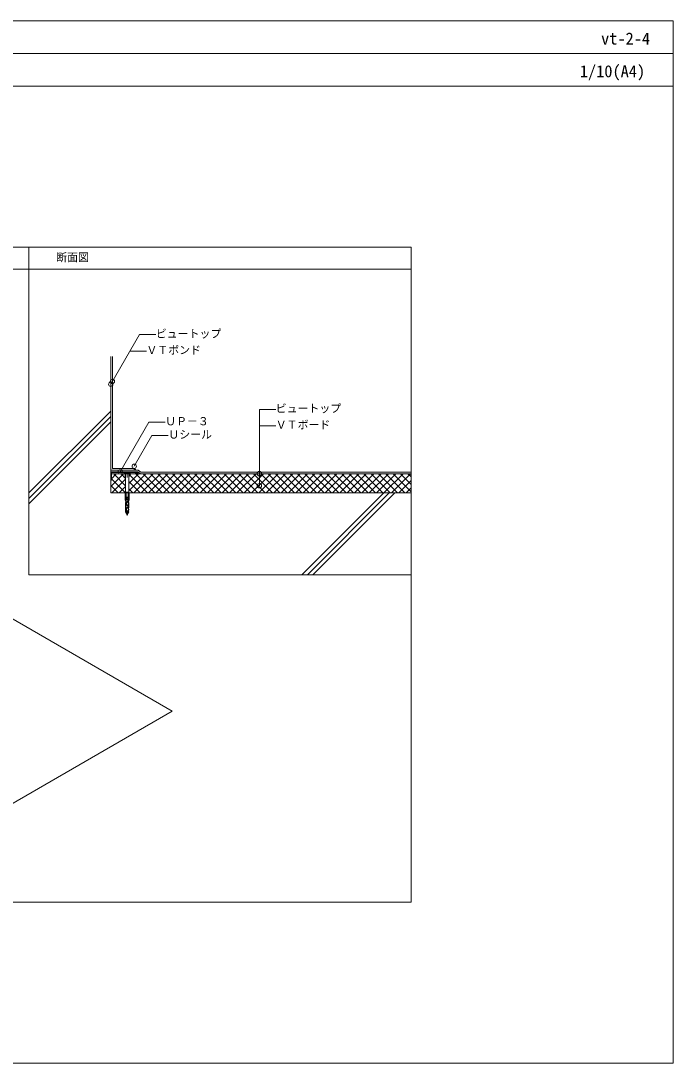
# Model space of a CAD drawing. Units: millimetres, scale not verified. Extents: x -1380 to 1380, y -955 to 955.
# Drawn here: x 185 to 1380, y -955 to 955 of the extents above; entities that cross this region are included whole.
import ezdxf
from ezdxf.enums import TextEntityAlignment as Align

# ---------------------------------------------------------------- set-up
doc = ezdxf.new("R2010")
doc.units = ezdxf.units.MM
doc.header["$LTSCALE"] = 3
for name, color, linetype, lineweight in [('0-0_0', 7, 'Continuous', 9), ('0-1_WAKU', 7, 'Continuous', 18), ('0-2_KUTAI', 3, 'Continuous', 18), ('0-3_BOUSUI', 1, 'Continuous', 18), ('0-4_MOJI', 7, 'Continuous', 18), ('0-5_HATCH', 9, 'Continuous', 18), ('0-7_KANAMONO_SCREW', 4, 'Continuous', 18), ('0-8_KANAMONO', 4, 'Continuous', 18)]:
    doc.layers.add(name, color=color, linetype=linetype, lineweight=lineweight)
doc.styles.add('ＭＳ ゴシック', font='')
doc.styles.get('ＭＳ ゴシック').set_extended_font_data('MS Gothic')

msp = doc.modelspace()

# ---------------------------------------------------------------- linework, layer by layer
at = {"layer": '0-0_0', "lineweight": 18}
for p, q in [((-1379.895, 895.073), (1380.105, 895.073)), ((-899.895, 500.073), (900.105, 500.073))]:
    msp.add_line(p, q, dxfattribs=at)
at = {"layer": '0-0_0'}
for p in [(-57.074, -9.927), (-57.074, -609.927)]:
    msp.add_line(p, (462.541, -309.927), dxfattribs=at)
at = {"layer": '0-0_0', "lineweight": 18}
msp.add_lwpolyline([(-899.895, -659.927), (900.105, -659.927), (900.105, 540.073), (-899.895, 540.073)], close=True, dxfattribs=at)
at = {"layer": '0-1_WAKU'}
for points in [[(1380.105, 835.073), (-1379.895, 835.073), (-1379.895, 955.073), (1380.105, 955.073)], [(-1379.895, -954.927), (1380.105, -954.927), (1380.105, 955.073), (-1379.895, 955.073)], [(200.105, 540.073), (900.105, 540.073), (900.105, -59.927), (200.105, -59.927)]]:
    msp.add_lwpolyline(points, close=True, dxfattribs=at)
at = {"layer": '0-2_KUTAI'}
msp.add_lwpolyline([(900.105, 90.073), (350.105, 90.073), (350.105, 340.073)], dxfattribs=at)
at = {"layer": '0-3_BOUSUI'}
for p, q in [((393.105, 134.573), (393.105, 131.573)), ((900.105, 125.073), (351.205, 125.073)), ((393.105, 131.573), (396.105, 131.573))]:
    msp.add_line(p, q, dxfattribs=at)
for points in [[(350.105, 340.073), (350.105, 131.573), (393.105, 131.573)], [(353.105, 340.073), (353.105, 134.573), (393.105, 134.573)], [(900.105, 128.073), (405.301, 128.073), (400.301, 131.573), (350.105, 131.573)], [(900.105, 125.073), (404.355, 125.073), (399.355, 128.573), (350.105, 128.573)]]:
    msp.add_lwpolyline(points, dxfattribs=at)
msp.add_arc((393.105, 131.573), 3, 0, 90, dxfattribs=at)
at = {"layer": '0-4_MOJI'}
for p, q in [((385.285, 350.055), (415.285, 350.055)), ((622.19, 103.073), (622.19, 243.073)), ((622.19, 243.073), (652.19, 243.073)), ((622.19, 213.073), (652.19, 213.073)), ((392.984, 138.937), (425.484, 195.228)), ((425.484, 195.228), (455.484, 195.228))]:
    msp.add_line(p, q, dxfattribs=at)
for points in [[(350.105, 289.122), (402.605, 380.055), (432.605, 380.055)], [(367.215, 128.573), (419.715, 219.505), (449.715, 219.505)]]:
    msp.add_lwpolyline(points, dxfattribs=at)
for centre in [(350.105, 289.122), (353.105, 294.318), (392.984, 138.937), (367.215, 128.573), (622.19, 125.303), (622.19, 103.073)]:
    msp.add_circle(centre, 4, dxfattribs=at)
at = {"layer": '0-5_HATCH'}
for p, q in [((200.105, 90.073), (350.105, 240.073)), ((200.105, 80.073), (350.105, 230.073)), ((200.105, 70.073), (350.105, 220.073)), ((393.105, 133.762), (393.828, 134.485)), ((393.105, 132.864), (394.48, 134.239)), ((395.438, 131.573), (393.105, 133.906)), ((393.105, 131.966), (395.021, 133.882)), ((396.096, 131.813), (393.346, 134.563)), ((395.658, 133.149), (394.682, 134.125)), ((350.105, 101.554), (373.624, 125.073)), ((351.205, 116.124), (360.154, 125.073)), ((376.945, 90.073), (351.205, 115.813)), ((352.095, 90.073), (377.315, 115.293)), ((377.315, 103.173), (355.416, 125.073)), ((377.315, 116.644), (368.886, 125.073)), ((382.895, 107.403), (400.565, 125.073)), ((382.895, 93.932), (414.036, 125.073)), ((383.495, 121.473), (387.095, 125.073)), ((417.356, 90.073), (383.495, 123.934)), ((392.506, 90.073), (427.506, 125.073)), ((394.54, 131.573), (393.105, 133.008)), ((393.642, 131.573), (393.105, 132.11)), ((393.61, 131.573), (395.464, 133.427)), ((394.508, 131.573), (395.809, 132.873)), ((395.406, 131.573), (396.038, 132.205)), ((430.827, 90.073), (395.827, 125.073)), ((405.976, 90.073), (440.976, 125.073)), ((444.297, 90.073), (409.297, 125.073)), ((419.447, 90.073), (454.447, 125.073)), ((457.767, 90.073), (422.767, 125.073)), ((432.917, 90.073), (467.917, 125.073)), ((471.238, 90.073), (436.238, 125.073)), ((446.388, 90.073), (481.388, 125.073)), ((484.708, 90.073), (449.708, 125.073)), ((459.858, 90.073), (494.858, 125.073)), ((498.179, 90.073), (463.179, 125.073)), ((473.328, 90.073), (508.328, 125.073)), ((511.649, 90.073), (476.649, 125.073)), ((486.799, 90.073), (521.799, 125.073)), ((525.119, 90.073), (490.119, 125.073)), ((500.269, 90.073), (535.269, 125.073)), ((538.59, 90.073), (503.59, 125.073)), ((513.739, 90.073), (548.739, 125.073)), ((552.06, 90.073), (517.06, 125.073)), ((527.21, 90.073), (562.21, 125.073)), ((565.531, 90.073), (530.531, 125.073)), ((540.68, 90.073), (575.68, 125.073)), ((579.001, 90.073), (544.001, 125.073)), ((554.151, 90.073), (589.151, 125.073)), ((592.471, 90.073), (557.471, 125.073)), ((567.621, 90.073), (602.621, 125.073)), ((605.942, 90.073), (570.942, 125.073)), ((581.091, 90.073), (616.091, 125.073)), ((619.412, 90.073), (584.412, 125.073)), ((594.562, 90.073), (629.562, 125.073)), ((632.882, 90.073), (597.882, 125.073)), ((608.032, 90.073), (643.032, 125.073)), ((646.353, 90.073), (611.353, 125.073)), ((621.503, 90.073), (656.503, 125.073)), ((659.823, 90.073), (624.823, 125.073)), ((634.973, 90.073), (669.973, 125.073)), ((673.294, 90.073), (638.294, 125.073)), ((648.443, 90.073), (683.443, 125.073)), ((686.764, 90.073), (651.764, 125.073)), ((661.914, 90.073), (696.914, 125.073)), ((700.234, 90.073), (665.234, 125.073)), ((675.384, 90.073), (710.384, 125.073)), ((713.705, 90.073), (678.705, 125.073)), ((688.854, 90.073), (723.854, 125.073)), ((727.175, 90.073), (692.175, 125.073)), ((702.325, 90.073), (737.325, 125.073)), ((740.646, 90.073), (705.646, 125.073)), ((715.795, 90.073), (750.795, 125.073)), ((754.116, 90.073), (719.116, 125.073)), ((729.266, 90.073), (764.266, 125.073)), ((767.586, 90.073), (732.586, 125.073)), ((742.736, 90.073), (777.736, 125.073)), ((781.057, 90.073), (746.057, 125.073)), ((756.206, 90.073), (791.206, 125.073)), ((794.527, 90.073), (759.527, 125.073)), ((769.677, 90.073), (804.677, 125.073)), ((807.997, 90.073), (772.997, 125.073)), ((783.147, 90.073), (818.147, 125.073)), ((821.468, 90.073), (786.468, 125.073)), ((796.618, 90.073), (831.618, 125.073)), ((834.938, 90.073), (799.938, 125.073)), ((810.088, 90.073), (845.088, 125.073)), ((848.409, 90.073), (813.409, 125.073)), ((823.558, 90.073), (858.558, 125.073)), ((861.879, 90.073), (826.879, 125.073)), ((837.029, 90.073), (872.029, 125.073)), ((875.349, 90.073), (840.349, 125.073)), ((850.499, 90.073), (885.499, 125.073)), ((888.82, 90.073), (853.82, 125.073)), ((863.969, 90.073), (898.969, 125.073)), ((900.105, 92.258), (867.29, 125.073)), ((900.105, 105.728), (880.761, 125.073)), ((900.105, 119.198), (894.231, 125.073)), ((363.475, 90.073), (350.105, 103.442)), ((365.565, 90.073), (377.315, 101.823)), ((403.886, 90.073), (382.895, 111.064)), ((390.416, 90.073), (382.895, 97.593)), ((877.44, 90.073), (900.105, 112.738)), ((890.91, 90.073), (900.105, 99.268)), ((700.105, -59.927), (853.105, 93.073)), ((710.105, -59.927), (860.105, 90.073)), ((720.105, -59.927), (870.105, 90.073))]:
    msp.add_line(p, q, dxfattribs=at)
at = {"layer": '0-7_KANAMONO_SCREW'}
for p, q in [((375.605, 128.738), (384.605, 128.738)), ((375.605, 128.738), (375.605, 127.998)), ((375.605, 127.998), (384.605, 127.998)), ((376.43, 127.173), (375.605, 127.998)), ((377.215, 125.873), (376.43, 126.723)), ((376.43, 126.723), (383.78, 126.723)), ((376.715, 125.373), (377.315, 125.873)), ((376.715, 120.073), (376.715, 125.373)), ((376.715, 120.073), (377.315, 118.173)), ((377.215, 125.873), (382.995, 125.873)), ((377.315, 82.173), (377.315, 125.873)), ((379.855, 118.173), (379.855, 125.873)), ((380.105, 120.073), (380.105, 125.373)), ((382.895, 82.173), (382.895, 125.873)), ((382.895, 125.873), (383.495, 125.373)), ((382.895, 118.173), (383.495, 120.073)), ((382.995, 125.873), (383.78, 126.723)), ((383.495, 120.073), (383.495, 125.373)), ((383.78, 127.173), (384.605, 127.998)), ((383.78, 126.723), (383.78, 127.173)), ((384.605, 128.738), (384.605, 127.998)), ((376.715, 89.673), (377.315, 90.173)), ((376.715, 77.173), (376.715, 89.673)), ((376.715, 77.173), (377.215, 75.273)), ((377.215, 80.373), (377.215, 82.173)), ((377.215, 82.173), (382.995, 82.173)), ((377.215, 81.173), (378.455, 81.173)), ((377.215, 80.373), (378.105, 80.373)), ((377.215, 74.973), (377.215, 76.773)), ((377.215, 76.773), (378.105, 76.773)), ((377.315, 76.773), (377.315, 80.373)), ((377.315, 79.873), (378.105, 79.873)), ((377.315, 79.373), (378.105, 79.373)), ((377.315, 78.873), (378.105, 78.873)), ((377.315, 78.373), (378.105, 78.373)), ((377.315, 77.873), (378.105, 77.873)), ((377.315, 77.373), (378.105, 77.373)), ((378.105, 74.973), (378.105, 80.373)), ((378.255, 82.873), (378.255, 91.073)), ((378.755, 79.768), (378.755, 81.373)), ((378.755, 81.173), (382.995, 81.173)), ((378.855, 91.673), (381.355, 91.673)), ((381.355, 82.273), (378.855, 82.273)), ((380.998, 77.418), (379.05, 78.676)), ((381.161, 77.67), (379.213, 78.928)), ((381.455, 76.173), (381.455, 76.578)), ((381.755, 76.173), (381.755, 76.578)), ((381.955, 82.873), (381.955, 91.073)), ((382.105, 79.873), (382.895, 79.873)), ((382.105, 79.373), (382.895, 79.373)), ((382.105, 78.873), (382.895, 78.873)), ((382.105, 78.373), (382.895, 78.373)), ((382.105, 77.873), (382.895, 77.873)), ((382.105, 77.373), (382.895, 77.373)), ((382.105, 76.773), (382.995, 76.773)), ((382.895, 90.173), (383.495, 89.673)), ((382.895, 76.773), (382.895, 80.373)), ((382.995, 80.373), (382.995, 82.173)), ((382.995, 75.273), (383.495, 77.173)), ((382.995, 74.973), (382.995, 76.773)), ((383.495, 77.173), (383.495, 89.673)), ((376.88, 71.173), (377.964, 71.173)), ((376.88, 69.473), (376.88, 71.173)), ((376.88, 69.473), (377.955, 69.473)), ((376.899, 69.073), (377.965, 69.073)), ((376.914, 68.473), (377.98, 68.473)), ((376.929, 67.873), (377.995, 67.873)), ((376.942, 71.773), (377.987, 71.773)), ((376.944, 67.273), (378.01, 67.273)), ((376.959, 66.673), (378.009, 66.673)), ((376.974, 66.073), (378.04, 66.073)), ((377.019, 63.773), (376.98, 65.473)), ((376.98, 65.473), (378.055, 65.473)), ((376.994, 72.373), (378.009, 72.373)), ((377.019, 63.773), (378.055, 63.773)), ((377.041, 63.473), (378.077, 63.473)), ((377.042, 71.173), (377.377, 74.973)), ((377.142, 65.473), (377.042, 69.473)), ((377.047, 72.973), (378.031, 72.973)), ((377.052, 62.973), (378.092, 62.973)), ((377.066, 62.373), (378.138, 62.373)), ((377.079, 61.773), (378.161, 61.773)), ((377.093, 61.173), (378.184, 61.173)), ((377.1, 73.573), (378.053, 73.573)), ((377.105, 59.973), (378.23, 59.973)), ((377.105, 58.173), (377.105, 59.973)), ((377.105, 58.173), (378.23, 58.173)), ((377.107, 60.573), (378.207, 60.573)), ((377.153, 74.173), (378.076, 74.173)), ((377.18, 57.623), (378.23, 57.623)), ((377.206, 74.773), (378.104, 74.773)), ((377.215, 74.973), (378.105, 74.973)), ((377.355, 59.973), (377.269, 63.773)), ((377.355, 55.573), (377.355, 58.173)), ((377.955, 69.473), (377.964, 71.169)), ((378.055, 65.473), (377.955, 69.473)), ((377.964, 71.169), (378.105, 74.973)), ((378.23, 59.973), (378.055, 63.773)), ((378.23, 55.573), (378.23, 58.173)), ((378.455, 69.568), (378.455, 71.878)), ((378.655, 58.439), (378.655, 61.007)), ((380.105, 55.473), (378.695, 57.306)), ((378.755, 69.568), (378.755, 71.878)), ((378.955, 58.439), (378.955, 61.007)), ((380.998, 74.228), (379.05, 72.97)), ((380.998, 67.218), (379.05, 68.476)), ((381.161, 73.976), (379.213, 72.718)), ((381.161, 67.47), (379.213, 68.728)), ((380.998, 63.228), (379.25, 62.099)), ((379.498, 57.187), (379.25, 57.347)), ((381.161, 62.976), (379.413, 61.847)), ((379.661, 57.439), (379.413, 57.599)), ((380.105, 55.473), (381.516, 57.306)), ((381.455, 76.173), (381.755, 76.173)), ((381.455, 75.473), (381.755, 75.473)), ((381.455, 75.068), (381.455, 75.473)), ((381.455, 64.068), (381.455, 66.378)), ((381.755, 75.068), (381.755, 75.473)), ((381.755, 64.068), (381.755, 66.378)), ((381.98, 59.973), (382.155, 63.773)), ((381.98, 59.973), (383.105, 59.973)), ((381.98, 58.173), (383.105, 58.173)), ((381.98, 55.573), (381.98, 58.173)), ((381.98, 57.623), (383.03, 57.623)), ((382.003, 60.573), (383.117, 60.573)), ((382.026, 61.173), (383.128, 61.173)), ((382.049, 61.773), (383.139, 61.773)), ((382.072, 62.373), (383.149, 62.373)), ((382.246, 71.173), (382.105, 74.973)), ((382.105, 74.973), (382.995, 74.973)), ((382.113, 74.773), (383.004, 74.773)), ((382.118, 62.973), (383.16, 62.973)), ((382.135, 74.173), (383.057, 74.173)), ((382.141, 63.473), (383.169, 63.473)), ((382.155, 65.473), (382.255, 69.473)), ((382.155, 65.473), (383.23, 65.473)), ((382.155, 63.773), (383.192, 63.773)), ((382.157, 73.573), (383.11, 73.573)), ((382.17, 66.073), (383.237, 66.073)), ((382.179, 72.973), (383.163, 72.973)), ((382.185, 66.673), (383.252, 66.673)), ((382.2, 67.273), (383.267, 67.273)), ((382.202, 72.373), (383.216, 72.373)), ((382.215, 67.873), (383.282, 67.873)), ((382.224, 71.773), (383.269, 71.773)), ((382.23, 68.473), (383.297, 68.473)), ((382.245, 69.073), (383.312, 69.073)), ((382.255, 69.473), (382.246, 71.181)), ((382.246, 71.173), (383.33, 71.173)), ((382.255, 69.473), (383.33, 69.473)), ((383.169, 71.173), (382.834, 74.973)), ((382.855, 59.973), (383.03, 63.773)), ((382.855, 55.573), (382.855, 58.173)), ((383.069, 65.473), (383.169, 69.473)), ((383.105, 58.173), (383.105, 59.973)), ((383.192, 63.773), (383.23, 65.473)), ((383.33, 69.473), (383.33, 71.173)), ((378.005, 52.173), (377.105, 55.573)), ((377.106, 55.573), (378.23, 55.573)), ((377.18, 57.123), (378.23, 57.123)), ((377.18, 56.623), (378.23, 56.623)), ((377.18, 56.123), (378.23, 56.123)), ((378.605, 57.276), (378.605, 57.093)), ((378.605, 54.976), (378.605, 54.793)), ((380.105, 53.173), (378.695, 55.006)), ((380.105, 54.973), (378.709, 56.788)), ((380.105, 52.673), (378.709, 54.488)), ((379.955, 56.173), (379.955, 56.347)), ((379.955, 56.173), (380.255, 56.173)), ((380.105, 54.973), (381.502, 56.788)), ((380.105, 53.173), (381.516, 55.006)), ((380.105, 52.673), (381.502, 54.488)), ((380.255, 56.173), (380.255, 56.347)), ((381.605, 57.276), (381.605, 57.093)), ((381.605, 54.976), (381.605, 54.793)), ((381.98, 57.123), (383.03, 57.123)), ((381.98, 56.623), (383.03, 56.623)), ((381.98, 56.123), (383.03, 56.123)), ((381.98, 55.573), (383.105, 55.573))]:
    msp.add_line(p, q, dxfattribs=at)
for points in [[(376.43, 126.723), (376.43, 127.173), (383.78, 127.173)], [(379.855, 118.173), (380.105, 120.073), (380.355, 118.173), (380.355, 125.873)], [(379.855, 125.873), (380.105, 125.373), (380.355, 125.873)], [(378.455, 79.768), (378.455, 81.373), (378.755, 81.373)], [(382.105, 74.973), (382.105, 80.373), (382.995, 80.373)], [(378.005, 52.173), (382.205, 52.173), (383.105, 55.573)]]:
    msp.add_lwpolyline(points, dxfattribs=at)
for centre, radius, start, end in [((378.855, 91.073), 0.6, 90, 180), ((378.855, 82.873), 0.6, 180, 270), ((379.755, 79.768), 1.3, 180, 237.1416), ((379.755, 79.768), 1, 180, 237.1416), ((380.455, 76.578), 1, 0, 57.1416), ((380.455, 76.578), 1.3, 0, 57.1416), ((381.355, 91.073), 0.6, 0, 90), ((381.355, 82.873), 0.6, 270, 0), ((379.755, 71.878), 1.3, 122.8584, 180), ((379.755, 69.568), 1.3, 180, 237.1416), ((378.655, 57.276), 0.05, 37.56859, 180), ((379.955, 61.007), 1.3, 122.8584, 180), ((379.955, 58.439), 1.3, 180, 237.1416), ((379.755, 71.878), 1, 122.8584, 180), ((379.755, 69.568), 1, 180, 237.1416), ((379.955, 61.007), 1, 122.8584, 180), ((379.955, 58.439), 1, 180, 237.1416), ((378.955, 56.347), 1.3, 0, 57.1416), ((380.455, 75.068), 1, 302.8584, 0), ((380.455, 66.378), 1, 0, 57.1416), ((380.455, 64.068), 1, 302.8584, 0), ((380.455, 75.068), 1.3, 302.8584, 360), ((380.455, 66.378), 1.3, 0, 57.1416), ((380.455, 64.068), 1.3, 302.8584, 360), ((381.555, 57.276), 0.05, 0, 142.43141), ((379.105, 57.093), 0.5, 180, 217.56859), ((378.655, 54.976), 0.05, 37.56859, 180), ((379.105, 54.793), 0.5, 180, 217.56859), ((387.888, 53.978), 9.383, 191.09155, 213.95053), ((378.955, 56.347), 1, 0, 57.1416), ((372.322, 53.978), 9.383, 326.04947, 348.90845), ((381.105, 57.093), 0.5, 322.43141, 0), ((381.105, 54.793), 0.5, 322.43141, 0), ((381.555, 54.976), 0.05, 0, 142.43141)]:
    msp.add_arc(centre, radius, start, end, dxfattribs=at)
at = {"layer": '0-8_KANAMONO'}
for points in [[(350.105, 127.573), (350.105, 113.573), (351.205, 113.573), (351.205, 127.473), (373.84, 127.473), (375.84, 125.073), (384.37, 125.073)], [(398.355, 128.573), (385.855, 128.573), (383.605, 125.873), (376.605, 125.873), (374.355, 128.573), (351.105, 128.573)], [(384.37, 125.073), (386.37, 127.473), (398.355, 127.473)], [(398.355, 126.173), (395.105, 126.173), (395.105, 125.073), (398.355, 125.073)]]:
    msp.add_lwpolyline(points, dxfattribs=at)
for centre, radius, start, end in [((351.105, 127.573), 1, 90, 180), ((398.355, 126.823), 1.75, 270, 90), ((398.355, 126.823), 0.65, 270, 90)]:
    msp.add_arc(centre, radius, start, end, dxfattribs=at)

# ---------------------------------------------------------------- texts
at = {"layer": '0-1_WAKU', "style": 'ＭＳ ゴシック'}
for s, p in [('vt-2-4', (1248.151, 905.073)), ('1/10(A4)', (1209.166, 845.073))]:
    msp.add_text(s, height=21.99, dxfattribs=at).set_placement(p, align=Align.BOTTOM_LEFT)
at = {"layer": '0-4_MOJI', "style": 'ＭＳ ゴシック'}
for s, p in [('断面図', (250.105, 510.073)), ('ビュートップ', (432.605, 370.055)), ('ＶＴボンド', (415.285, 340.055)), ('ビュートップ', (652.19, 233.073)), ('ＵＰ－３', (449.715, 209.505)), ('ＶＴボード', (652.19, 203.073)), ('Ｕシール', (455.484, 185.228))]:
    msp.add_text(s, height=14.66, dxfattribs=at).set_placement(p, align=Align.BOTTOM_LEFT)

doc.saveas('drawing.dxf')
